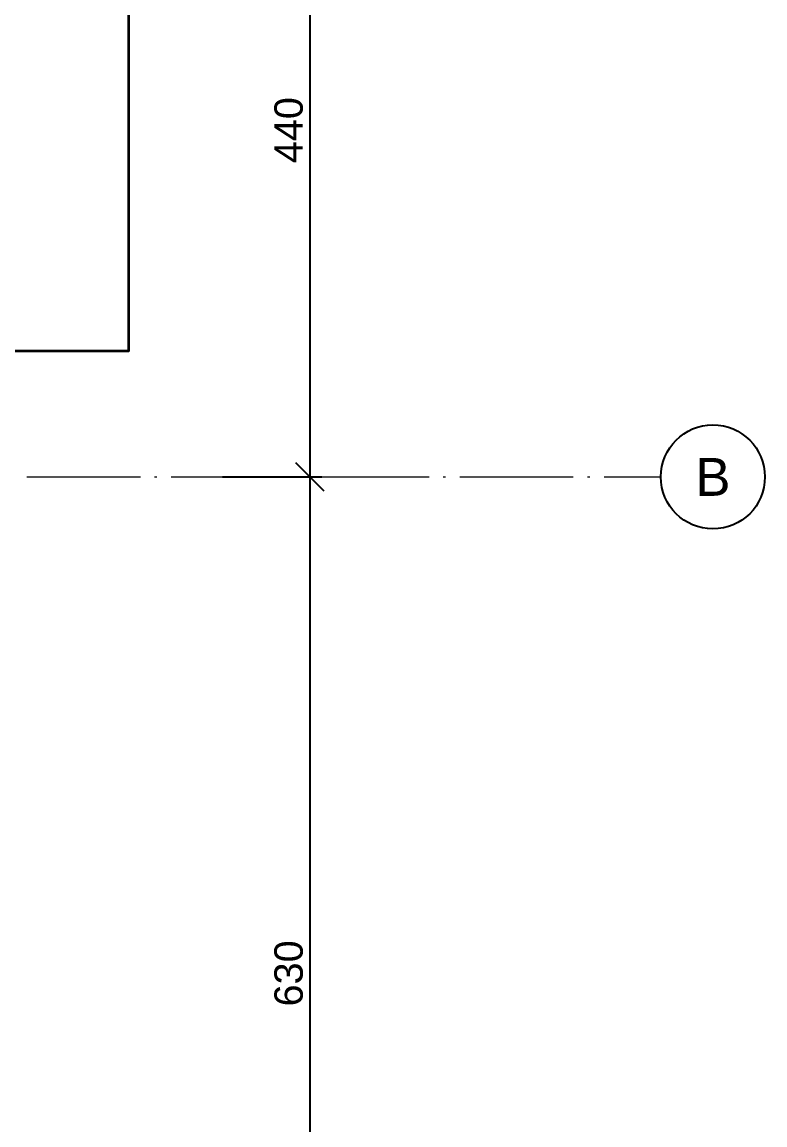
# Model space of a CAD drawing. Header units: millimetres. Extents: x -404 to 6018, y -5139 to 7890.
# Drawn here: x 1727 to 2198, y -4361 to -3662 of the extents above; entities that cross this region are included whole.
import ezdxf
from ezdxf.enums import TextEntityAlignment as Align

# ---------------------------------------------------------------- set-up
doc = ezdxf.new("R2010")
doc.units = ezdxf.units.MM
doc.linetypes.add('ZWCAD_ISO04W100', pattern=[30.5, 24, -3, 0.5, -3])
doc.layers.add('AXIS LINES', color=255, linetype='ZWCAD_ISO04W100', lineweight=13)
doc.layers.add('SLAB', color=3, linetype='Continuous', lineweight=35)
doc.layers.add('FW_AXIS', color=7, linetype='Continuous')
doc.layers.add('FW_DIM', color=7, linetype='Continuous')
doc.styles.add('REBAR_TXT', font='arial.ttf')
doc.styles.get("Standard").update_dxf_attribs({"font": 'arial.ttf'})
doc.dimstyles.new('FW_DIM', dxfattribs={"dimtxt": 18, "dimasz": 9, "dimexe": 7.5, "dimexo": 4.5, "dimgap": 4.5, "dimtad": 1, "dimdec": 0, "dimtxsty": 'Standard', "dimtsz": 9, "dimcen": 2.5, "dimdle": 7.5, "dimclrd": 256, "dimclre": 256, "dimclrt": 7, "dimazin": 3, "dimtfac": 1, "dimtmove": 2, "dimatfit": 3})

# ---------------------------------------------------------------- blocks, each defined once
blk = doc.blocks.new('_Oblique')
at = {"color": 0, "linetype": 'ByBlock', "lineweight": -2}
blk.add_line((-0.5, -0.5), (0.5, 0.5), dxfattribs=at)
blk = doc.blocks.new('*D1488')
for p, q in [((1910, -4587.61), (1910, -3942.61)), ((1854.5, -3950.11), (1917.5, -3950.11)), ((1854.5, -4580.11), (1917.5, -4580.11))]:
    blk.add_line(p, q)
at = {"layer": 'Defpoints'}
for p in [(1850, -3950.11), (1850, -4580.11), (1910, -4580.11)]:
    blk.add_point(p, dxfattribs=at)
at = {"layer": 'FW_DIM', "xscale": 18, "yscale": 18, "rotation": 90}
for p in [(1910, -3950.11), (1910, -4580.11)]:
    blk.add_blockref('_OBLIQUE', p, dxfattribs=at)
at = {"layer": 'FW_DIM', "color": 7, "insert": (1896.5, -4265.11), "char_height": 18, "attachment_point": 5, "rotation": 90}
blk.add_mtext('630', dxfattribs=at)
blk = doc.blocks.new('*D1489')
for p, q in [((1910, -3957.61), (1910, -3502.61)), ((1854.5, -3510.11), (1917.5, -3510.11)), ((1854.5, -3950.11), (1917.5, -3950.11))]:
    blk.add_line(p, q)
at = {"layer": 'Defpoints'}
for p in [(1850, -3510.11), (1850, -3950.11), (1910, -3950.11)]:
    blk.add_point(p, dxfattribs=at)
at = {"layer": 'FW_DIM', "xscale": 18, "yscale": 18, "rotation": 90}
for p in [(1910, -3510.11), (1910, -3950.11)]:
    blk.add_blockref('_OBLIQUE', p, dxfattribs=at)
at = {"layer": 'FW_DIM', "color": 7, "insert": (1896.5, -3730.11), "char_height": 18, "attachment_point": 5, "rotation": 90}
blk.add_mtext('440', dxfattribs=at)

msp = doc.modelspace()

# ---------------------------------------------------------------- linework, layer by layer
at = {"layer": 'AXIS LINES', "color": 0, "ltscale": 3}
msp.add_lwpolyline([(-282.57, -3950.11), (2132.41, -3950.11)], dxfattribs=at)
at = {"layer": 'FW_AXIS'}
msp.add_circle((2165.41, -3950.11), 33, dxfattribs=at)
at = {"layer": 'SLAB', "ltscale": 0.08}
msp.add_lwpolyline([(760.1, -4590.11), (910, -4590.11), (910, -4790.01), (1610, -4790.01), (1610, -4638.32), (1609.9, -4470.11), (1649.9, -4470.11), (1649.9, -4300.01), (1609.9, -4300.01), (1609.9, -4270.11), (1690, -4270.11), (1690, -4040.11), (1630, -4040.11), (1630, -3985.11), (1680, -3985.11), (1680, -3870.11), (1795, -3870.11), (1795, -3350.11), (1680, -3350.11), (1680, -3240.11), (1610, -3240.11), (1610, -3210.21), (1780, -3210.21), (1779.9, -2690.09)], dxfattribs=at)

# ---------------------------------------------------------------- texts
at = {"layer": 'FW_AXIS', "color": 7, "style": 'REBAR_TXT'}
msp.add_text('B', height=24, dxfattribs=at).set_placement((2165.41, -3950.11), align=Align.MIDDLE_CENTER)

# ---------------------------------------------------------------- dimensions: what is measured, and where the dimension line sits
at = {"layer": 'FW_DIM'}
for base, p1, p2, picture, middle in [((1910, -3950.11), (1850, -3950.11), (1850, -3510.11), '*D1489', (1896.5, -3730.11)), ((1910, -4580.11), (1850, -4580.11), (1850, -3950.11), '*D1488', (1896.5, -4265.11))]:
    dim = msp.add_linear_dim(base=base, p1=p1, p2=p2, angle=90, dimstyle='FW_DIM', dxfattribs=at)
    dim.commit()
    dim.dimension.update_dxf_attribs({"geometry": picture, "text_midpoint": middle})

doc.saveas('drawing.dxf')
